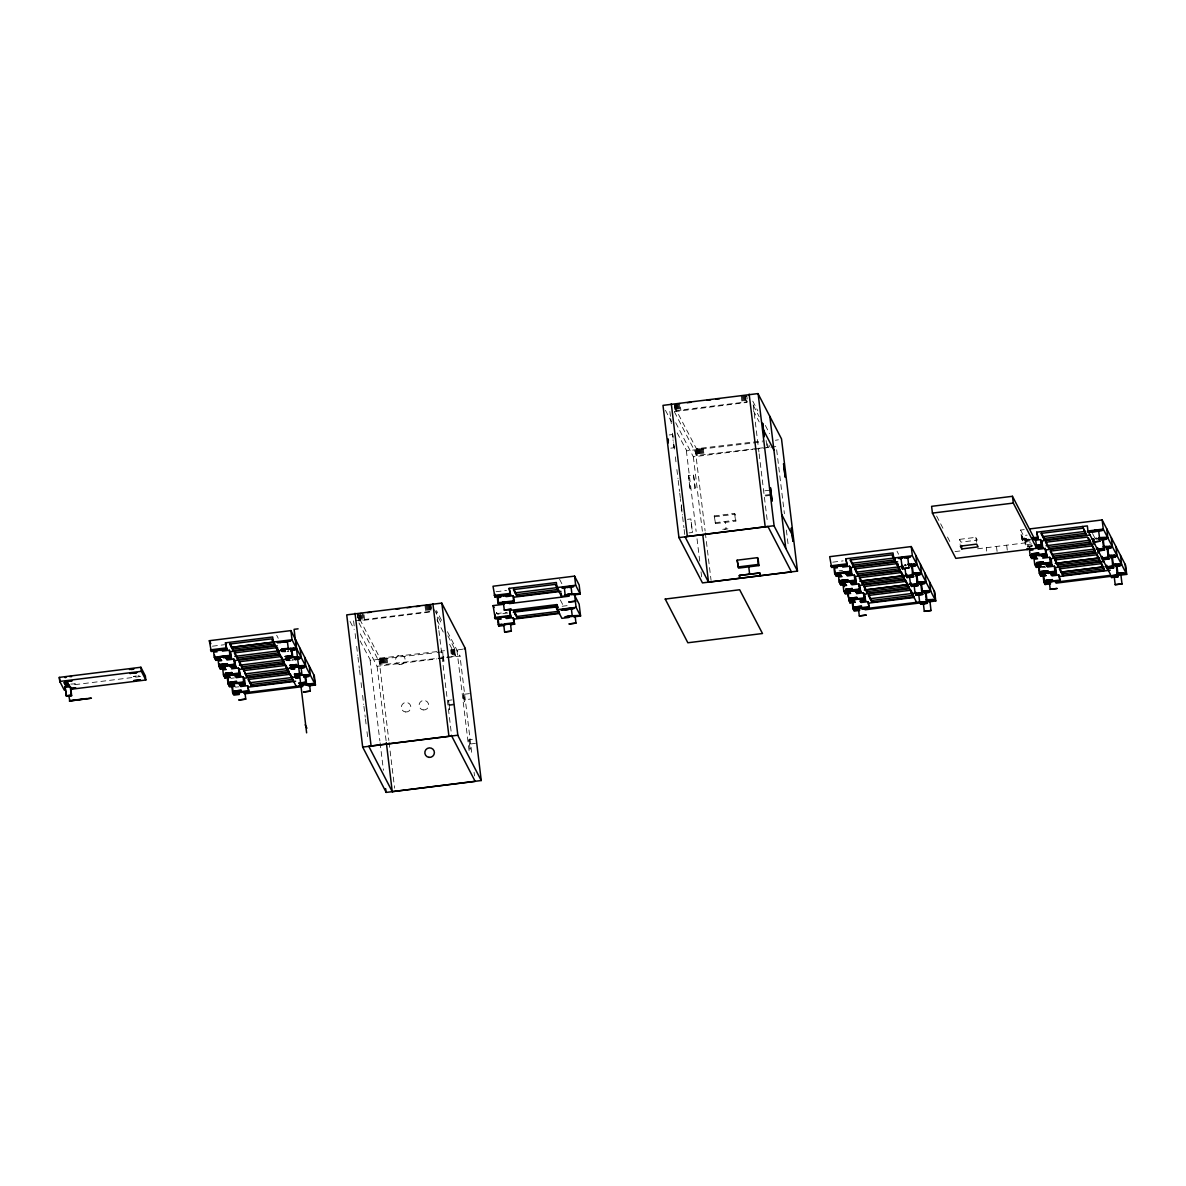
<?xml version="1.0" encoding="UTF-8"?>
<svg xmlns="http://www.w3.org/2000/svg" width="1186" height="1186" viewBox="0 0 1186 1186"><rect width="100%" height="100%" fill="white"/><g stroke="black" fill="none" stroke-linecap="round" stroke-linejoin="round"><path stroke-width="0.75" stroke-dasharray="5 3.75" d="M447.893 635.829L454.623 648.831L450.71 649.884L451.525 656.659L450.695 656.777M451.525 656.659L455.424 655.68L454.623 648.831M448.53 700.318L449.687 709.806L448.501 700.377L453.126 699.74M468.959 739.782L470.116 749.27L468.959 739.782L475.082 739.026M669.2 434.951L672.61 434.521L673.114 440.569M670.802 448.16L674.197 447.745L673.885 443.386M688.414 475.556L690.015 488.765L695.115 488.143L694.611 482.094L693.514 474.919L688.414 475.556L690.015 488.765M693.469 475.008L695.115 488.143M687.435 519.349L690.83 518.934L692.357 532.099M1022.184 540.119L1028.633 538.726M1031.701 546.538C1027.046 549.489 1024.63 539.274 1028.84 539.037M1027.61 547.131L1032.369 545.945M1028.143 546.672L1031.39 545.96M674.552 411.646L746.972 402.38L746.142 395.605M430.503 605.097L431.319 611.872L358.898 620.915L358.083 614.14M905.555 564.996L904.666 565.322L905.763 565.396M1031.894 546.375L1031.538 546.79M1097.154 538.236L1095.656 538.607L1097.406 538.74M462.94 649.142L451.481 650.758M778.387 439.798L775.407 440.273M766.097 447.404L769.284 446.885L768.676 441.815M904.414 564.818L906.015 564.566M1095.315 538.207L1096.931 537.94M70.878 684.085L75.296 683.833L71.175 684.648M136.316 675.961C126.813 677.473 143.936 676.079 138.065 675.798M675.264 410.727L747.358 401.787M674.419 406.65L696.434 448.723L762.598 440.97M677.176 432.934L686.738 450.828L762.316 441.918M674.404 411.824L697.042 455.439L756.223 448.634M758.017 448.412L765.207 447.522M675.723 422.75L693.35 456.803L752.828 449.42M754.637 449.197L769.062 447.418M770.856 447.196L776.267 446.514L784.406 513.746M764.792 490.811L770.915 490.055M765.163 495.155L771.285 494.399M765.578 495.97L771.701 495.199M714.239 515.94L734.623 513.405L735.068 514.279L735.898 521.054L715.499 523.575L714.239 515.94L715.499 523.575M714.684 516.799L735.068 514.279M715.054 522.715L735.439 520.18L735.898 521.054M689.066 532.899L692.461 532.484L690.83 518.934M722.748 529.327L726.143 528.912L725.254 521.455L725.699 522.314M724.527 529.252L727.922 528.837M496.089 591.725L506.511 590.435M1029.507 539.986L1022.554 540.846L1021.695 539.2L1020.597 530.053L1024.215 529.608M959.548 539.363L975.856 537.332L977.294 540.104L960.971 542.135L959.548 539.363L960.156 544.448M1022.554 540.846L1021.932 535.761L1027.15 535.123M355.385 620.678L431.096 611.294M832.765 562.179L843.187 560.874M1021.695 539.2L1030.204 538.147M1021.932 535.761L1024.926 541.542L1030.13 540.89M955.027 551.594L960.23 550.941M977.605 548.792L1030.426 542.239M1031.731 543.974L1026.527 544.626L1028.01 547.502M212.413 646.207L224.569 644.695M1032.487 545.753L1025.534 546.613L1024.926 541.542M839.08 570.822L842.564 570.377M496.4 613.622L506.822 612.332M507.771 613.014L497.571 614.274L496.608 612.406L497.008 615.786M562.149 606.268L570.644 605.216M74.822 684.663L141.727 676.376M1041.516 566.775L1044.999 566.345M1042.153 567.679L1045.622 567.249M357.727 617.936L357.327 614.541L379.965 658.171L439.131 651.366M440.94 651.144L444.528 650.699M360.07 640.811L370.477 660.32L435.188 652.774M436.997 652.552L444.246 651.648M230.899 678.333L234.368 677.903M443.164 657.222C441.444 639.773 445.921 676.924 443.164 657.222L449.272 656.466M358.973 622.932L380.78 664.946L448.945 657.029M360.307 633.873L377.089 666.295L436.567 658.927M438.375 658.704L460.005 656.021L472.102 755.942M235.48 687.198L238.949 686.768M469.448 693.617L463.326 694.373L464.378 701.845L463.222 692.357L464.26 699.814L470.382 699.058M448.901 704.662L455.024 703.891M449.316 705.462L455.439 704.706M475.453 743.37L469.33 744.126L469.745 744.927M1030.975 539.645L1023.874 539.912M287.827 650.966L288.717 650.862M1042.954 566.419L1044.733 566.226M287.101 651.351L288.865 651.158M292.423 659.816L293.298 659.727M291.682 660.217L293.446 660.009M1095.834 539.2L1097.51 539.052M904.933 565.826L906.593 565.678M1029.107 539.526L1027.284 539.497M680.408 498.935L680.512 501.411M1092.514 533.463L1095.656 539.511M1020.597 530.053L1029.759 547.769M936.614 516.029L943.315 528.956M947.495 537.036L950.846 543.514M897.031 551.238L898.588 554.262M752.769 401.12L757.81 410.845M765.355 425.448L769.551 433.542M753.362 405.449L759.203 416.746M753.347 410.608L759.188 421.905M665.465 410.312L671.32 421.623M559.57 579.272L561.912 583.808M560.326 599.968L563.469 606.016M441.548 620.352L436.507 610.612L438.701 628.788M447.418 631.693L460.005 656.021M434.447 609.826L442.007 624.459M436.952 619.848L443.668 632.85M449.568 644.22L455.454 655.606M350.033 621.42L354.214 629.499M276.679 635.266L278.236 638.29M672.61 434.521L673.04 436.863M674.197 447.745L673.559 443.949M681.98 512.07L681.075 506.289M681.313 504.717L681.98 510.81M1025.178 538.918L1026.068 546.227M1006.677 545.189L1007.492 551.964M996.477 546.45L997.307 553.225M986.292 547.71L986.693 551.105M975.856 537.332L976.463 542.417M786.377 530.083L788.364 546.435M767.386 443.772L767.787 447.152M766.141 440.51L766.957 447.285M753.214 404.752L758.921 451.985M759.144 453.808L767.505 522.833M746.765 395.59L747.165 398.985M745.445 395.65L746.276 402.425M744.689 395.694L745.505 402.469M743.874 395.753L744.689 402.528M743.029 395.842L743.844 402.617M742.139 395.931L742.97 402.706M741.25 396.035L742.08 402.81M734.623 513.405L735.439 520.18M703.224 448.338L704.039 455.113M702.334 448.441L703.15 455.216M701.46 448.53L702.275 455.305M700.6 448.605L701.415 455.38M699.784 448.679L700.6 455.454M699.028 448.723L699.844 455.498M698.332 448.753L699.147 455.528M697.709 448.782L698.539 455.557M697.19 448.768L698.005 455.543M696.76 448.753L697.576 455.528M696.434 448.723L697.249 455.498M697.042 455.439L696.226 448.664L696.953 455.38M695.322 450.235L705.107 530.972M705.329 532.81L711.096 580.532M693.35 456.803L702.586 533.107M686.368 450.71L696.138 531.447M697.027 538.785L699.918 562.653M701.03 571.83L701.697 577.33M680.497 407.006L680.897 410.4M679.193 403.744L680.023 410.519M678.333 403.863L679.148 410.638M677.502 403.996L678.318 410.771M676.732 404.13L677.547 410.905M676.005 404.263L676.821 411.038M675.368 404.382L676.183 411.171M674.804 404.515L675.635 411.29M674.345 404.648L675.16 411.423M669.853 411.409L670.505 416.849M670.727 418.673L671.602 425.937M672.492 433.201L673.589 442.289M673.811 444.098L674.463 449.553M675.338 456.818L676.005 462.273M676.88 469.537L677.977 478.625M678.199 480.434L679.519 491.345M679.741 493.154L680.408 498.609M681.283 505.873L682.38 514.961M682.602 516.77L683.922 527.666M684.144 529.49L685.019 536.754M474.074 772.294L474.519 775.926M456.921 650.076L469.137 751.005M454.475 649.009L455.291 655.784M454.223 649.113L455.039 655.888M453.867 649.231L454.683 656.006M453.408 649.35L454.223 656.125M452.844 649.483L453.675 656.258M452.207 649.617L453.022 656.392M451.495 649.75L452.311 656.525M438.924 630.596L451.673 735.972M431.022 605.097L431.437 608.477M429.881 605.112L430.711 611.887M429.184 605.142L430.014 611.917M428.428 605.186L429.243 611.976M427.612 605.26L428.428 612.035M426.752 605.334L427.583 612.109M425.878 605.438L426.693 612.213M424.988 605.542L425.804 612.317M386.962 657.83L387.778 664.605M386.073 657.933L386.888 664.709M385.198 658.037L386.013 664.812M384.338 658.111L385.154 664.886M383.523 658.171L384.338 664.946M382.767 658.23L383.582 665.005M382.07 658.26L382.885 665.035M381.447 658.274L382.277 665.049M380.928 658.274L381.744 665.049M380.498 658.26L381.314 665.035M380.172 658.215L380.988 664.99M379.861 658.097L380.78 664.946M379.06 659.727L388.845 740.479M389.067 742.317L394.612 788.186M377.089 666.295L386.102 740.79M370.106 660.202L379.876 740.953M380.098 742.792L383.434 770.307M364.028 614.822L364.636 619.893M362.931 613.236L363.761 620.011M362.071 613.355L362.886 620.13M361.448 615.178L362.056 620.263M360.455 613.622L361.285 620.397M359.951 615.445L360.559 620.53M359.106 613.888L359.921 620.663M358.543 614.022L359.358 620.797M357.475 614.363L357.757 617.847M353.591 620.901L354.243 626.356M355.133 633.62L355.785 639.061M356.66 646.34L357.757 655.413M357.979 657.237L359.299 668.133M359.521 669.957L360.188 675.397M361.063 682.676L361.715 688.117M362.605 695.381L363.702 704.469M363.924 706.293L365.244 717.189M365.451 718.998L366.118 724.453M366.993 731.718L367.66 737.173M423.194 709.94A4.803 4.774 -27.4 0 0 428.324 703.402A4.803 4.774 -27.4 0 0 420.111 702.26A4.803 4.774 -27.4 0 0 423.194 709.94M405.434 711.971A4.803 4.774 -27.4 0 0 410.564 705.433A4.803 4.774 -27.4 0 0 402.35 704.291A4.803 4.774 -27.4 0 0 405.434 711.971M399.697 664.531A4.803 4.774 -27.4 0 0 404.826 658.008A4.803 4.774 -27.4 0 0 396.613 656.866A4.803 4.774 -27.4 0 0 399.697 664.531"/><path stroke-width="1.5" d="M362.679 747.091L457.722 735.231L481.249 780.536L386.206 792.411L362.679 747.091L346.727 614.882L441.726 603.096L465.253 648.401L481.249 780.536M465.253 648.401L464.26 648.846M678.941 537.599L662.989 405.375L757.987 393.589L781.515 438.909L797.481 571.118L702.468 582.904L678.941 537.599L773.984 525.724L797.511 571.029M69.529 700.956L91.411 698.169L69.44 701.045L70.018 700.289M210.915 650.773L226.556 648.846M226.215 648.875L223.072 649.809M215.511 659.638L220.344 658.512M221.545 666.102L228.261 665.346L220.937 666.636L224.599 666.725M220.092 668.489L224.925 667.362M231.137 657.696L227.653 658.66M231.907 667.11L230.885 666.947M226.126 674.953L232.856 674.197L225.518 675.501L229.18 675.575M235.718 666.562L232.248 667.525M224.673 677.354L229.506 676.228M230.721 683.818L240.298 683.092L237.926 683.685M229.254 686.22L234.102 685.078M240.313 675.412L235.213 676.643M235.302 692.668L242.018 691.927L236.8 692.298M244.894 684.278L239.809 685.493M287.383 641.3L280.578 642.145L287.383 641.3L288.257 648.475L286.686 648.935M243.99 692.283L244.894 691.957L245.754 699.132L238.964 699.977L245.754 699.132M287.872 649.216L291.119 648.505L281.453 649.32L294.513 648.09L289.769 649.276M291.43 650.061L291.074 650.477M291.978 655.695L285.189 656.54L291.978 655.695L291.119 648.505M291.964 650.15L292.838 657.34L286.419 657.978M299.302 667.837L301.14 667.866L299.569 668.341M302 675.056L295.21 675.901L302 675.056L301.14 667.866M303.987 675.412L304.876 675.086L300.443 675.338M303.898 676.687L305.721 676.732L304.15 677.191M299.791 684.752L306.596 683.907L305.721 676.732M305.736 682.276L298.946 683.106L305.736 682.276L304.876 675.086M303.186 684.871L309.457 683.951L305.321 684.752M310.332 691.127L303.527 691.972L310.332 691.127L309.457 683.951M494.592 596.306L510.217 594.364M509.876 594.408L501.619 596.024M504.287 610.064L511.092 609.219L504.287 610.064L503.427 602.888L504.984 602.429M494.903 618.202L510.529 616.26M500.877 624.74L507.667 623.91L500.329 625.2L503.991 625.274M510.202 616.305L505.444 617.476M503.739 624.785L510.529 623.94L511.329 631.204L504.599 631.96L503.739 624.785L504.836 624.859M510.454 624.029L509.639 624.266M504.599 631.96L511.403 631.115M571.533 594.749L574.78 594.038L565.129 594.853L564.328 587.574L571.059 586.818L571.919 594.008L570.347 594.468M571.059 586.818L566.923 587.633M565.129 594.853L578.19 593.608L573.431 594.794M570.985 608.922L564.64 609.471L567.234 609.53M572.23 615.905L565.44 616.735L572.23 615.905L571.37 608.715M574.721 616.127L568.835 616.853M575.966 623.11L569.176 623.955L575.966 623.11L575.106 615.934M831.267 566.745L846.908 564.803M846.567 564.847L840.059 566.271M835.848 575.61L840.696 574.469M841.823 582.163L848.613 581.318L841.289 582.608L844.951 582.682M840.444 584.461L845.277 583.334M851.489 573.668L848.005 574.632M846.478 590.924L853.208 590.168L848.776 590.42M856.07 582.534L850.985 583.749M845.025 593.326L849.858 592.185M849.606 602.177L854.454 601.05M860.651 591.384L857.182 592.348M855.655 608.64L862.37 607.884L855.047 609.189L858.694 609.263M902.368 568.746L900.93 558.102L903.317 557.524L907.735 557.272L909.01 567.842L902.368 568.746L909.01 567.842M865.246 600.249L860.147 601.465M859.316 615.949L866.106 615.104L859.316 615.949L858.442 608.759L865.231 607.914L861.985 608.626M907.735 557.272L904.488 557.969M907.913 564.61L911.471 564.477L909.084 565.07M911.426 566.448L912.316 566.122L911.219 566.048M905.941 575.892L912.746 575.047L905.941 575.892L905.096 568.85M915.162 573.668L916.052 573.342L912.508 573.475M913.591 576.692L906.801 577.538L913.591 576.692L912.316 566.122M916.378 574.899L916.007 575.314M917.252 584.001L910.537 584.757L917.327 583.912L916.052 573.342M917.386 582.904L920.632 582.193L917.089 582.326M918.186 585.558L911.382 586.403L918.186 585.558L916.897 574.988M919.654 583.808L921.107 584.046M921.833 592.852L915.118 593.608L921.907 592.763L920.632 582.193M922.56 591.088L925.213 591.058L924.324 591.384M922.767 594.408L915.963 595.253L922.767 594.408L921.492 583.838M927.348 603.274L920.558 604.119L927.348 603.274L926.073 592.703L924.502 593.163M919.699 602.473L926.503 601.628L919.699 602.473L918.853 595.416M923.227 602.518L924.294 611.324L931.01 610.568L929.809 599.908L926.562 600.62M924.294 611.324L931.084 610.479M1027.135 549.711L1026.765 548.985L1028.618 548.599M1037.809 538.192L1034.325 539.156M1031.346 557.835L1036.193 556.708M1042.39 547.043L1037.305 548.273M1035.941 566.7L1040.774 565.574M1046.986 555.908L1043.502 556.871M1040.522 575.566L1045.355 574.424M1051.567 564.758L1046.482 565.989M1056.148 573.624L1051.063 574.839M1050.218 589.323L1057.023 588.478L1050.218 589.323L1049.343 582.148L1050.915 581.674M1096.264 531.239C1083.915 532.603 1100.934 529.505 1097.747 530.972M1098.829 537.984L1102.372 537.851L1099.125 538.563M1099.926 541.216L1093.121 542.061L1099.926 541.216L1098.636 530.646M1102.12 539.422L1103.232 539.497L1102.343 539.823M1103.662 548.421L1096.857 549.266L1103.662 548.421L1102.372 537.851M1108.243 557.287L1101.438 558.132L1108.243 557.287L1106.968 546.716L1104.581 547.309M1104.507 550.067L1097.791 550.823L1104.507 550.067L1103.232 539.497M1107.279 548.273L1106.923 548.688M1107.991 555.7L1111.549 555.582L1110.659 555.908M1109.088 558.932L1102.298 559.777L1109.088 558.932L1107.813 548.362M1110.57 557.183L1112.394 557.212L1110.822 557.687M1112.824 566.152L1106.034 566.982L1112.824 566.152L1111.549 555.582M1112.883 565.144L1116.13 564.432L1113.461 564.462M1113.669 567.783L1106.879 568.628L1113.669 567.783L1112.394 557.212M1115.151 566.033L1116.604 566.285M1117.405 575.002L1110.615 575.847L1117.405 575.002L1116.13 564.432M1117.168 573.431L1120.34 573.49M1118.265 576.648L1111.46 577.493L1118.265 576.648L1116.975 566.078M1115.196 584.698L1122 583.868L1115.196 584.698L1114.351 577.656M222.434 649.498L216.089 650.061L221.248 649.765M281.675 649.379L280.919 649.78L284.581 649.854M235.332 674.434L229.447 675.16M565.351 594.898L564.595 595.298L568.242 595.372M851.103 581.54L844.832 582.252M902.027 565.337L901.582 565.87M902.887 566.982L902.116 567.382L903.183 567.56M846.789 590.821L845.87 591.473L849.532 591.547M906.623 574.202L905.852 574.602L906.919 574.78M907.468 575.847L906.712 576.248L907.764 576.426M911.204 583.052L910.433 583.468L911.5 583.631M1092.943 538.726L1092.187 539.126L1094.381 539.289M1093.788 540.371L1093.032 540.772L1094.085 540.935M1046.601 563.78L1037.394 564.299L1044.11 563.543L1042.538 564.017M1097.524 547.576L1096.768 547.976L1097.821 548.154M1102.105 556.442L1101.349 556.842L1102.417 557.02M1106.701 565.292L1105.93 565.692L1106.998 565.87M65.66 677.147L64.77 677.473L65.867 677.547M218.135 657.133L216.356 657.785L220.003 657.859M226.511 658.497L227.401 658.156L225.577 658.126M221.693 666.235L222.716 665.983M294.81 657.696C297.76 656.57 286.375 658.022 290.007 658.289M226.289 675.101L230.277 674.315M235.673 676.213L236.563 675.887L235.465 675.798M230.87 683.951L231.893 683.699M240.269 685.063L241.158 684.737L240.046 684.663M501.1 624.8L502.123 624.548M235.451 692.817L236.474 692.565M300.028 684.811L312.852 683.521L306.359 684.945M846.863 574.454L847.753 574.128L845.914 574.098M842.045 582.207L844.432 581.689M846.626 591.073L847.649 590.806M1036.92 546.197L1037.809 545.871L1035.986 545.827M856.025 592.17L856.915 591.844L855.818 591.77M854.75 599.582L854.38 599.997M1033.97 555.33L1032.191 555.982L1035.852 556.071M860.606 601.035L861.496 600.709L860.399 600.62M1042.361 556.694L1043.25 556.367L1042.138 556.293M855.803 608.789L868.641 607.499L862.133 608.922M1046.941 565.559L1047.831 565.233L1046.734 565.144M1051.522 574.409L1052.412 574.083L1051.315 574.009M1047.371 581.777L1046.482 582.104L1053.287 581.273L1043.873 582.059L1043.265 576.974M1055.258 581.629L1056.148 581.303L1051.73 581.555M219.499 656.866C210.767 658.467 233.731 655.206 223.294 657.222M221.322 656.896L219.899 657.415M222.108 656.94L223.68 656.481L219.262 656.733M503.16 602.384L500.018 603.303L505.355 603.244M505.785 602.473L507.356 602.014L502.938 602.266M282.698 649.127L284.062 648.861M285.885 648.89L284.314 649.35L285.426 649.439M569.562 594.423L568.524 594.972M284.907 650.491L281.779 651.425L285.426 651.499M69.307 695.589L67.424 695.782L70.819 695.367L68.818 695.604L69.737 700.659L86.726 698.554M229.565 665.835L231.137 665.376L224.866 666.31M231.389 665.88L234.531 664.961L224.08 665.717M286.923 657.859L292.838 657.34M288.643 657.711L285.5 658.63L289.162 658.719M289.503 659.357L286.36 660.276L290.007 660.35M505.221 617.18C510.41 615.934 497.305 617.254 501.1 617.639M294.988 659.475L296.544 659.016L294.721 658.971M235.97 674.73L239.112 673.811L232.026 674.078M571.622 609.219C585.083 605.601 545.264 611.65 568.272 609.708M510.795 624.429L513.923 623.51L505.088 624.014M294.084 668.222L290.941 669.141L294.602 669.215M301.392 668.37L304.535 667.451L299.213 667.525M575.358 616.423L578.501 615.504L571.4 615.771M235.866 683.521C240.832 681.654 223.339 685.004 233.761 684.441M297.819 675.427L294.677 676.346L298.338 676.435M299.643 675.471L298.235 675.99M298.664 677.073L295.522 677.992L299.183 678.081M839.836 572.823L836.708 573.757L840.355 573.831M841.675 572.868L840.251 573.387M842.46 572.912L844.032 572.453L839.614 572.705M851.741 581.852L854.884 580.918L846.033 581.422M850.762 583.453L852.334 582.993L851.237 582.904M1037.083 547.976L1038.654 547.502L1036.831 547.472M847.293 590.687L849.013 590.554M853.594 599.404L850.985 599.879L857.789 599.034L850.451 600.324L854.113 600.398M1039.929 563.928L1036.786 564.847L1040.433 564.921M859.079 599.523L860.651 599.063L855.432 599.449M1041.753 563.958L1040.715 564.506M860.917 599.567L864.045 598.648L855.21 599.138M1047.238 564.076L1050.381 563.157L1041.53 563.661M1117.242 566.582L1120.385 565.663L1115.048 565.722M1049.091 581.644L1045.948 582.563L1049.61 582.637M1056.4 581.792L1059.543 580.873L1050.707 581.377M1120.978 573.787L1124.12 572.868L1117.019 573.135M359.743 613.755L361.241 613.488M569.695 587.589C584.876 584.639 552.483 587.841 564.521 588.167M218.461 656.866L229.951 656.095L223.442 657.518M290.614 650.921L295.358 649.735L291.712 649.661M70.567 688.28L75.8 687.91L70.819 688.784M906.386 558.028C921.552 555.018 888.907 558.398 901.197 558.606M294.35 658.126L299.094 656.955L292.008 657.207M295.195 659.772L299.954 658.586L294.617 658.66M234.146 674.701L231.581 675.042M910.122 565.248L914.866 564.062L907.764 564.328M910.967 566.878L915.711 565.707L912.064 565.618M1036.46 546.627L1041.204 545.441L1035.882 545.516M1101.883 540.267L1106.627 539.081L1102.965 539.007M914.702 574.098L919.447 572.912L912.36 573.179M238.949 683.848L243.693 682.676L234.858 683.18M1034.296 555.078L1039.529 554.692L1032.724 555.537L1045.785 554.307L1039.292 555.715M915.548 575.744L920.306 574.558L916.645 574.484M303.512 675.842L308.271 674.671L301.17 674.938M1105.604 547.472L1110.363 546.301L1103.262 546.553M304.372 677.488L309.116 676.316L303.794 676.376M847.975 590.554L859.465 589.783L852.971 591.206M1106.464 549.118L1111.208 547.932L1107.546 547.858M239.439 692.031L234.695 693.217L238.342 693.291M919.283 582.963L924.027 581.777L916.941 582.044M243.53 692.713L248.289 691.527L241.188 691.794M920.128 584.609L924.887 583.423L919.565 583.482M1110.2 556.338L1114.944 555.152L1107.843 555.419M1111.045 557.983L1115.789 556.797L1110.467 556.871M923.864 591.814L928.623 590.628L921.522 590.895M924.724 593.46L929.468 592.274L924.146 592.348M1114.781 565.188L1119.525 564.017L1112.438 564.284M928.46 600.679L933.204 599.493L926.103 599.76M678.333 403.863L680.082 403.625M567.501 594.26L571.919 594.008M506.971 602.755L510.217 602.043L500.551 602.859L513.612 601.628L507.119 603.037M1094.945 530.483C1069.594 534.93 1121.319 529.252 1094.767 530.142M284.284 642.293L290.778 640.87L277.183 642.56L280.845 642.634M221.456 650.061L217.942 650.506M133.766 669.215L131.172 669.497M283.825 648.727L288.257 648.475M843.646 573.194L846.893 572.482L837.242 573.298L850.303 572.067L843.795 573.49M232.619 675.234L234.368 674.997M297.034 666.932C305.973 665.687 291.341 666.384 294.588 667.155M297.182 667.229C320.561 663.018 274.752 668.237 295.418 667.421M1048.468 573.431L1054.962 572.023L1041.367 573.698L1045.029 573.787M687.272 402.736L690.875 402.291M707.064 400.275L710.666 399.83M716.062 399.163L719.665 398.718M1012.473 496.297L931.603 506.333L932.418 513.108L955.842 558.369L1036.727 548.332L1035.897 541.557L1012.473 496.297L1013.304 503.072L1036.727 548.332M932.418 513.108L1013.304 503.072M575.166 594.764L580.25 594.127L579.153 584.98L574.573 576.114L493.005 586.24L494.962 597.032L500.181 596.38M503.65 595.95L510.603 595.09L509.135 588.36L556.367 582.504L556.975 587.589L575.67 585.261L580.25 594.127M737.129 560.192L757.528 557.657L758.121 558.814L758.936 565.589L738.552 568.124L737.129 560.192L738.344 566.419M494.117 595.387L509.743 593.445M1029.656 528.926L1102.15 519.942L1125.588 565.233L1126.7 574.38L1119.451 575.269M515.065 592.837L558.102 587.5M367.423 612.673L371.01 612.228M396.198 609.1L399.801 608.655M407.006 607.766L410.593 607.321M415.99 606.654L419.592 606.209M513.864 589.234L516.636 594.586L558.443 589.412L558.65 591.102L516.844 596.276L513.375 589.59L555.181 584.401L561.571 596.439L568.361 595.594M737.959 566.967L758.343 564.432L758.936 565.589M500.803 597.284L497.334 597.714L497.957 602.799L498.698 604.237L503.902 603.6M506.022 596.632L512.975 595.772L513.716 597.225L514.324 602.295L507.386 603.155M928.534 601.895L935.784 600.991L934.687 591.844L911.248 546.568L829.681 556.679L831.638 567.471L836.856 566.819M1032.976 539.556L1038.18 538.904L1036.712 532.188L1087.354 525.902L1087.962 530.987L1106.79 567.338M513.716 597.225L560.948 591.354M1082.774 528.23L1040.967 533.404L1044.436 540.104L1086.243 534.916L1082.566 526.54L1086.243 534.916M840.325 566.389L847.278 565.529L845.811 558.799L893.043 552.943L893.666 558.028L916.585 602.325M497.957 602.799L513.582 600.857L514.324 602.295M298.086 628.832L294.098 629.321L306.625 732.859M1031.983 537.925L1037.335 537.258M1042.657 536.665L1085.694 531.328M1087.962 530.987L1103.262 529.089L1126.7 574.38M216.504 650.847L211.286 651.499L209.329 640.707L290.896 630.596L314.334 675.887L315.446 685.034L308.197 685.923M500.492 618.277L495.274 618.914L493.094 605.616L503.976 604.267M509.402 603.6L569.221 596.173M739.382 575.432L759.766 572.897L760.167 575.759L759.841 573.046L739.382 575.432L739.782 578.279L739.456 575.566M1041.456 533.063L1044.229 538.414L1086.035 533.226M961.802 548.91L978.109 546.879L976.671 544.107L960.363 546.138L961.802 548.91L961.386 545.516M830.793 565.826L846.419 563.884M893.666 558.028L912.345 555.715L935.784 600.991M1035.348 540.238L1040.552 539.6L1042.153 542.684L1042.776 547.769L1037.557 548.406M851.741 563.276L894.778 557.939M708.516 582.163L791.433 571.874L767.935 526.48L685.019 536.754L708.516 582.163L702.794 534.916M1090.127 534.99L1041.308 541.038L1041.916 546.123L1036.564 546.79M219.973 650.417L226.926 649.557L225.459 642.842L272.691 636.971L273.314 642.056L296.233 686.353M850.555 559.673L853.327 565.04L895.119 559.851L895.326 561.541L853.52 566.73L850.065 560.029L891.857 554.855L895.326 561.541M837.494 567.723L834.01 568.153L834.633 573.238L836.234 576.322L841.437 575.684M842.697 567.086L849.65 566.226L851.252 569.31L851.859 574.395L846.656 575.032M897.624 561.808L850.392 567.664L851.014 572.749L845.662 573.401M505.696 617.624L510.914 616.987L509.55 610.449L556.783 604.593L558.28 607.484M1035.956 545.323L1041.175 544.685L1042.776 547.769M899.907 570.407L896.453 563.706L854.646 568.895L858.115 575.581L899.907 570.407L897.624 564.699M1046.082 545.753L1090.275 540.179M210.441 649.854L226.081 647.912M231.403 647.319L272.632 642.204M273.314 642.056L292.008 639.743L315.446 685.034M513.256 612.243L556.975 606.906M232.041 647.319L273.729 642.145M834.633 573.238L850.258 571.296L851.859 574.395M1046.037 541.913L1048.809 547.265L1090.616 542.091L1090.823 543.781L1049.017 548.97L1045.563 542.269L1087.354 537.08L1090.823 543.781M230.203 643.716L232.975 649.068L274.767 643.879L272.691 639.862M1032.976 549.963L1029.507 550.393L1030.13 555.478L1031.716 558.562L1036.935 557.924M1038.195 549.311L1045.148 548.451L1047.357 556.619L1043.888 557.049M840.592 574.039L835.374 574.676L834.707 569.191M903.347 566.256L898.247 566.893L897.832 563.498M911.841 565.203L916.941 564.566L915.829 555.419M856.336 572.141L899.359 566.804M217.142 651.751L213.658 652.196L214.281 657.266L215.882 660.365L221.085 659.712M222.345 651.114L229.298 650.254L230.899 653.338L231.507 658.423L226.304 659.06M494.532 617.476L510.158 615.534M556.783 604.593L557.405 609.678L576.085 607.365L580.577 616.023L573.772 616.868M233.182 650.758L274.974 645.569L271.505 638.883L229.713 644.057L233.182 650.758L232.975 649.068M1094.722 543.84L1045.889 549.904L1046.497 554.974L1041.145 555.641M277.287 645.836L230.04 651.692L230.662 656.777L223.517 657.667M855.136 568.539L857.908 573.891L899.7 568.702M514.072 610.909L516.963 616.483L558.754 611.294L558.962 612.999L517.155 618.173L513.701 611.487L555.493 606.298L558.962 612.999M842.075 576.589L838.606 577.019L839.214 582.104L840.815 585.187L846.018 584.535M847.278 575.936L854.231 575.077L855.832 578.16L856.44 583.245L851.237 583.897M497.423 619.181L501.129 619.181M506.333 618.529L513.286 617.669L514.65 624.192L511.166 624.622M1091.935 545.945L1050.144 551.134L1053.613 557.82L1095.404 552.632L1091.743 544.255M900.396 570.896L854.973 576.515L855.595 581.6L850.243 582.267M514.027 619.107L559.57 613.458M1030.13 555.478L1045.755 553.536L1047.357 556.619M214.281 657.266L229.906 655.339L231.507 658.423M64.266 690.104L59.789 681.446L59.3 677.384L140.867 667.258L145.344 675.916L145.834 679.993L70.582 689.318M1030.871 556.916L1036.09 556.278M1105.634 547.65L1112.438 546.805L1111.326 537.658M1051.834 554.381L1094.856 549.044M220.24 658.067L215.022 658.719L214.577 655.057M234.813 656.407L284.699 650.076M291.489 649.231L296.589 648.594L295.477 639.447M839.214 582.104L842.683 581.674M846.167 581.244L854.854 580.162L856.44 583.245M497.646 619.611L498.268 624.696L501.737 624.266M505.206 623.821L513.894 622.754L514.65 624.192M1050.633 550.778L1053.405 556.13L1095.197 550.941L1092.425 545.59M234.087 651.233L237.556 657.919L279.362 652.745L279.555 654.435L237.763 659.624L234.294 652.923L276.101 647.734L279.555 654.435M1037.572 558.828L1034.088 559.258L1034.711 564.328L1036.312 567.427L1041.516 566.775M1042.776 558.176L1049.729 557.316L1051.33 560.4L1051.938 565.485L1046.734 566.137M845.173 582.889L839.955 583.542L839.525 579.88M860.917 581.007L906.223 575.329M914.717 574.276L921.522 573.431L920.41 564.284M498.268 624.696L499.01 626.134L504.228 625.482M568.672 617.491L561.882 618.336L557.405 609.678M859.746 581.229L903.243 575.833M221.723 660.617L218.254 661.047L218.861 666.132L220.463 669.215L223.932 668.785M226.941 659.965L233.879 659.105L236.088 667.273L232.619 667.703M59.789 681.446L141.356 671.335L145.834 679.993M1099.303 552.706L1050.47 558.754L1051.092 563.839L1045.874 564.492M280.044 654.924L234.635 660.558L235.243 665.628L229.891 666.295M859.717 577.389L862.489 582.756L904.295 577.567L901.523 572.215M846.656 585.439L843.187 585.869L843.795 590.954L845.396 594.038L850.614 593.4M851.874 584.802L858.812 583.942L861.036 592.11L857.552 592.54M862.696 584.446L904.488 579.257L901.034 572.571L859.227 577.745L862.696 584.446L862.489 582.756M904.977 579.746L859.568 585.38L860.176 590.465L853.223 591.325M1034.711 564.328L1038.18 563.899M1041.664 563.469L1050.336 562.401L1051.938 565.485M218.861 666.132L234.502 664.19L236.088 667.273M909.084 588.123L905.615 581.422L863.823 586.61L867.277 593.296L909.084 588.123L906.104 581.066M1035.452 565.781L1040.671 565.129M1056.415 563.231L1099.437 557.894M1110.215 556.501L1117.019 555.671L1115.907 546.509M1055.243 563.469L1098.74 558.072M224.821 666.932L219.618 667.57L219.173 663.908M239.394 665.257L289.28 658.927M294.38 658.304L301.17 657.459L300.058 648.312M65.067 686.976L70.611 687.05L71.649 695.663L66.49 696.301L65.067 686.976L66.49 696.301M843.795 590.954L859.435 589.012L861.036 592.11M1055.214 559.629L1057.986 564.981L1099.793 559.807L1099.985 561.497L1058.194 566.686L1054.725 559.985L1096.531 554.796L1099.985 561.497M239.364 661.432L242.137 666.784L283.943 661.595L284.151 663.285L242.344 668.474L238.875 661.788L280.682 656.599L284.151 663.285M1047.371 567.041L1054.31 566.167L1055.911 569.265L1056.518 574.335L1051.315 574.988M844.551 592.407L849.754 591.755M865.498 589.857L910.818 584.179M919.313 583.127L926.103 582.282L925.006 573.135M864.342 590.094L907.839 584.698M226.304 669.482L222.835 669.912L223.442 674.982L225.043 678.081L230.262 677.428M231.522 668.83L238.46 667.97L240.684 676.139L237.2 676.569M1103.884 561.556L1055.066 567.62L1055.673 572.705L1050.322 573.357M284.64 663.775L239.216 669.408L239.824 674.493L232.693 675.383M864.298 586.255L867.07 591.606L908.876 586.433M856.455 593.652L863.408 592.792L864.994 595.876L865.617 600.961L860.399 601.613M1104.581 570.362L1101.112 563.661L1059.306 568.85L1062.775 575.536L1104.581 570.362L1101.601 563.306M243.471 670.639L285.263 665.45L288.732 672.151L246.925 677.339L243.263 668.948L246.925 677.339M909.573 588.612L864.149 594.245L864.757 599.315L861.199 599.76M1038.684 568.109L1039.292 573.194L1054.932 571.252L1056.518 574.335M223.442 674.982L228.661 674.345M232.13 673.915L239.083 673.055L240.684 676.139M1045.251 573.994L1040.048 574.632L1038.936 565.485M1060.996 572.097L1104.033 566.76M1114.81 565.366L1121.6 564.521L1120.488 555.374M66.12 695.574L71.649 695.663M1061.648 572.097L1103.336 566.938M224.198 676.435L229.402 675.783M245.146 673.885L295.566 667.585M298.961 667.155L305.751 666.324L304.654 657.163M855.328 598.96L864.016 597.877L865.617 600.961M1046.096 575.64L1040.893 576.277L1039.292 573.194M1059.795 568.494L1062.567 573.846L1104.374 568.657M246.732 675.635L288.524 670.461L288.732 672.151M1051.952 575.892L1058.89 575.032L1060.254 581.555L1058.89 575.032M854.335 600.605L849.132 601.258L848.242 593.934M870.079 598.722L915.399 593.044M923.894 591.992L930.684 591.147L929.587 582M236.103 677.695L243.056 676.821L244.657 679.919L245.265 684.989L240.061 685.641M1059.647 576.47L1110.274 570.199M847.768 594.735L849.977 602.903L855.195 602.251M289.221 672.64L243.797 678.273L244.42 683.358L240.847 683.788M868.893 595.105L871.666 600.472L913.457 595.283L913.665 596.973L871.858 602.162L868.404 595.461L910.196 590.287L913.665 596.973M861.036 602.518L867.989 601.658L869.353 608.181L867.989 601.658M868.73 603.096L914.154 597.462M1050.826 581.184L1059.513 580.117M227.416 678.763L228.038 683.848L231.507 683.418M234.976 682.988L243.664 681.906L245.265 684.989M1050.07 582.815L1044.629 583.497L1043.739 576.174M1055.496 582.148L1109.874 575.403M1119.391 574.217L1126.181 573.387L1125.084 564.24M233.998 684.648L228.779 685.286L227.89 677.977M291.652 677.488L298.442 676.657M303.542 676.02L310.347 675.175L309.235 666.028M249.742 682.751L292.764 677.414M1043.873 582.059L1045.133 584.49L1050.574 583.808M1056.014 583.141L1112.201 576.174M852.349 603.6L852.971 608.67L868.597 606.743M234.843 686.294L229.639 686.931L228.038 683.848M248.541 679.148L251.313 684.5L293.105 679.311L293.313 681.016L251.521 686.19L248.052 679.504L289.844 674.315L293.313 681.016M859.153 609.441L853.712 610.123L852.823 602.799M862.4 609.041L920.781 601.806M928.475 600.842L935.28 599.997L934.168 590.85M240.684 686.546L247.637 685.686L249.001 692.209L247.637 685.686M859.672 610.434L854.231 611.116L852.971 608.67M865.098 609.767L921.285 602.799M248.378 687.124L295.625 681.268M232.011 687.628L232.619 692.713L237.823 692.061M241.307 691.631L248.245 690.771M238.801 693.469L233.36 694.151L232.486 686.827M243.782 692.861L303.038 685.508M307.678 684.93L314.927 684.04L313.816 674.893M239.32 694.462L233.879 695.144L232.619 692.713M244.761 693.795L302.756 686.605M392.255 791.655L475.171 781.381L451.673 735.972L368.757 746.261L392.255 791.655L386.325 742.599M839.036 566.078C852.156 564.195 830.437 566.033 838.191 566.152M1098.681 537.703C1121.956 535.998 1081.439 541.201 1107.843 537.94L1106.746 528.793M1103.41 546.85L1106.805 546.657M1038.254 555.537L1042.39 554.722L1036.119 555.656M569.577 615.934L564.907 617.194L568.568 617.269M133.469 668.652L129.496 669.527M851.933 591.013L856.07 590.198L849.799 591.132M1047.431 573.253L1051.567 572.438L1045.296 573.372M425.878 605.438L428.428 605.186M1036.727 547.161L1042.064 547.087M1041.323 556.012L1046.645 555.952M845.826 573.772L851.148 573.713M1045.904 564.877L1051.226 564.803M850.406 582.637L855.729 582.563M854.987 591.488L860.31 591.429M225.473 657.815L230.796 657.741M927.141 599.953L929.646 599.849M230.054 666.665L235.377 666.606M234.635 675.531L239.972 675.457M1033.821 538.147L1037.468 538.222M1032.117 548.851L1028.47 548.777M836.619 566.611L832.972 566.537M841.215 575.477L837.553 575.403M499.943 596.173L496.297 596.098M1041.293 566.567L1037.631 566.493M845.796 584.327L842.134 584.253M1052.16 573.579L1055.807 573.668M1045.874 575.432L1042.212 575.343M850.377 593.193L846.73 593.119M924.25 592.659L925.91 592.644M500.255 618.069L496.608 617.98M861.244 600.205L864.905 600.279M854.958 602.043L851.311 601.969M216.282 650.64L212.62 650.565M220.863 659.505L217.201 659.431M69.737 676.583L71.56 676.628M225.444 668.37L221.782 668.281M230.025 677.221L226.378 677.147M240.891 684.233L244.553 684.322M234.62 686.086L230.959 685.997M302.919 685.286L299.257 685.212L306.596 683.907M902.042 558.191L900.93 558.102M1035.245 557.791L1033.05 557.628M1107.843 567.516L1108.984 567.501M565.351 587.752L564.254 587.663M1050.455 582.222L1049.343 582.148M859.539 608.848L858.442 608.759M239.187 692.876L238.089 692.802L244.731 691.898M1097.925 549.741L1098.681 549.8M915.34 592.437L916.081 592.496M1107.531 568.791L1110.526 574.558M1088.54 538.073L1090.616 542.091M1097.02 554.455L1099.096 558.458M1036.712 532.188L1038.18 538.904M893.043 555.834L895.119 559.851M910.685 589.931L912.76 593.949M845.811 558.799L847.278 565.529M763.458 429.969L773.909 450.161M781.707 514.531L792.159 534.738M556.367 585.395L557.746 588.063M555.982 605.942L558.754 611.294M509.135 588.36L510.603 595.09M509.55 610.449L510.914 616.987M493.094 605.616L494.073 607.499M494.888 614.274L495.066 617.224M276.59 647.378L279.362 652.745M281.171 656.243L283.943 661.595M285.752 665.109L288.524 670.461M290.333 673.959L292.423 677.977M305.158 724.824L306.922 728.219M225.459 642.842L226.926 649.557M209.329 640.707L210.856 643.657M59.3 677.384L60.16 682.172M668.163 438.953L668.385 440.599M668.237 442.927L667.822 439.517M1120.711 573.298L1122 583.868M1102.15 519.942L1103.262 529.089M1100.904 561.971L1101.112 563.661M1062.567 573.846L1062.775 575.536M1057.986 564.981L1058.194 566.686M1053.405 556.13L1053.613 557.82M1054.31 566.167L1054.932 571.252M1048.809 547.265L1049.017 548.97M1049.729 557.316L1050.336 562.401M1044.229 538.414L1044.436 540.104M1045.148 548.451L1045.755 553.536M1040.552 539.6L1041.175 544.685M1044.703 580.829L1045.133 584.49M925.213 591.058L926.503 601.628M911.248 546.568L912.345 555.715M914.05 584.802L915.118 593.608M911.471 564.477L912.746 575.047M909.677 577.701L910.537 584.757M905.407 579.732L905.615 581.422M896.245 562.016L896.453 563.706M871.666 600.472L871.858 602.162M867.07 591.606L867.277 593.296M863.408 592.792L864.016 597.877M857.908 573.891L858.115 575.581M858.812 583.942L859.435 589.012M853.327 565.04L853.52 566.73M854.231 575.077L854.854 580.162M849.65 566.226L850.258 571.296M849.576 599.508L849.977 602.903M843.439 583.26L843.883 586.907M769.818 416.286L785.799 548.421M758.106 393.663L774.102 525.798M749.152 394.137L765.133 526.273M757.528 557.657L758.343 564.432M748.751 566.849L749.641 574.306M671.291 403.789L687.287 535.924M580.577 616.023L579.139 604.163L574.661 595.505L576.085 607.365M574.573 576.114L575.67 585.261M561.156 593.059L561.571 596.439M516.636 594.586L516.844 596.276M516.963 616.483L517.155 618.173M515.228 613.132L515.421 614.822M512.975 595.772L513.582 600.857M513.286 617.669L513.894 622.754M498.031 598.752L498.698 604.237M497.987 617.669L499.01 626.134M494.547 593.637L494.962 597.032M441.844 603.17L457.84 735.29M432.89 603.644L448.871 735.765M385.658 788.66L386.102 792.337M355.029 613.295L371.025 745.416M290.896 630.596L292.008 639.743M277.48 647.526L277.895 650.921M251.313 684.5L251.521 686.19M242.137 666.784L242.344 668.474M243.056 676.821L243.664 681.906M237.556 657.919L237.763 659.624M238.46 667.97L239.083 673.055M233.879 659.105L234.502 664.19M229.298 650.254L229.906 655.339M224.643 674.686L225.043 678.081M219.855 664.13L220.463 669.215M140.867 667.258L141.356 671.335M70.241 686.323L71.279 694.937M665.227 599.063L687.85 642.768L762.494 633.517L739.664 589.753L665.227 599.063M762.657 423.358L764.258 436.567L762.657 423.358M783.575 463.756L785.162 476.965L783.575 463.756M770.455 487.728L772.056 500.937L770.455 487.728M791.358 528.126L792.96 541.335L791.358 528.126M64.148 682.736L67.498 682.365L64.148 682.736M65.334 681.446L72.064 680.69L65.334 681.446M64.518 683.477L67.884 683.092L64.518 683.477M64.904 684.203L68.254 683.833L64.904 684.203M65.274 684.945L68.64 684.559L65.274 684.945M65.66 685.671L69.025 685.3L65.66 685.671M66.045 686.412L69.396 686.027L66.045 686.412M129.911 673.44L136.627 672.684L129.911 673.44M220.7 664.457L227.416 663.7L220.7 664.457M225.281 673.307L231.996 672.566L225.281 673.307M229.862 682.172L236.592 681.416L229.862 682.172M234.457 691.023L241.173 690.282L234.457 691.023M289.844 665.302L296.574 664.545L289.844 665.302M290.703 666.947L297.419 666.191L290.703 666.947M294.439 674.167L301.155 673.411L294.439 674.167M499.766 595.58L506.481 594.823L499.766 595.58M568.939 601.969L575.655 601.213L568.939 601.969M841.052 580.428L847.768 579.672L841.052 580.428M845.633 589.279L852.349 588.523L845.633 589.279M850.214 598.144L856.929 597.388L850.214 598.144M854.795 606.995L861.525 606.239L854.795 606.995M1031.953 553.803L1038.684 553.047L1031.953 553.803M1036.549 562.653L1043.265 561.912L1036.549 562.653M1041.13 571.519L1047.846 570.762L1041.13 571.519M1041.975 573.164L1048.691 572.408L1041.975 573.164M1045.711 580.369L1052.427 579.628L1045.711 580.369M133.647 680.645L140.363 679.904L133.647 680.645M428.932 757.365A4.803 4.774 -27.4 0 0 434.061 750.842A4.803 4.774 -27.4 0 0 425.848 749.7A4.803 4.774 -27.4 0 0 428.932 757.365"/></g></svg>
